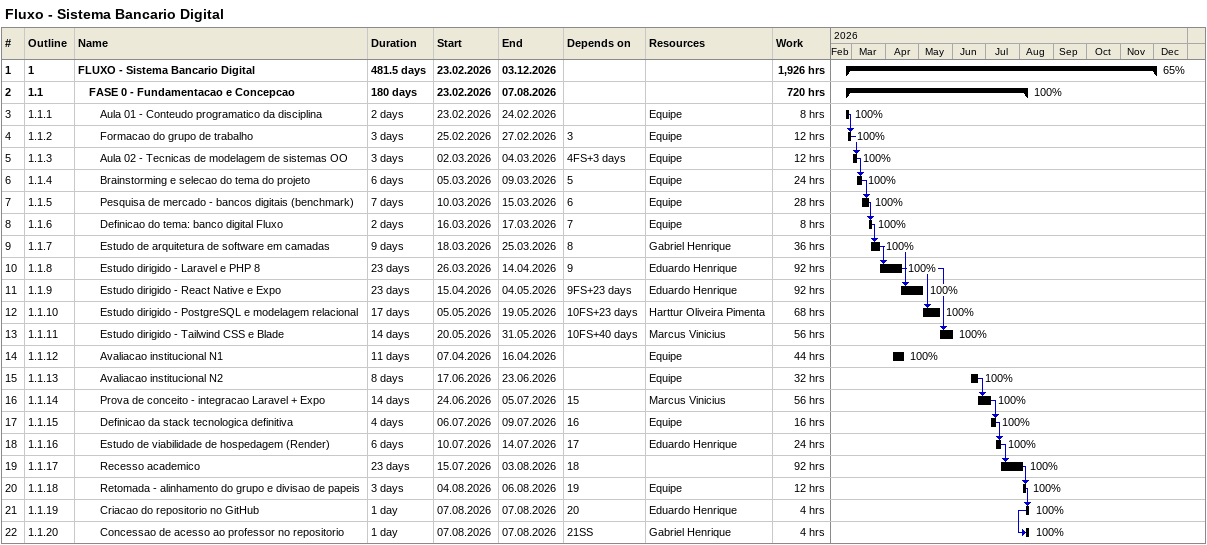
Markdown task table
Fluxo - Sistema Bancario Digital

| ID | WBS | Task | Duration | Start | Finish | Predecessors | Resources | % complete | Work (h) |
|---|---|---|---|---|---|---|---|---|---|
| 1 | 1 | **FLUXO - Sistema Bancario Digital** | 481.5d | 2026-02-23 | 2026-12-03 |  |  | 65 | 1926 |
| 2 | 1.1 | **FASE 0 - Fundamentacao e Concepcao** | 180d | 2026-02-23 | 2026-08-07 |  |  | 100 | 720 |
| 3 | 1.1.1 | Aula 01 - Conteudo programatico da disciplina | 2d | 2026-02-23 | 2026-02-24 |  | Equipe | 100 | 8 |
| 4 | 1.1.2 | Formacao do grupo de trabalho | 3d | 2026-02-25 | 2026-02-27 | 3 | Equipe | 100 | 12 |
| 5 | 1.1.3 | Aula 02 - Tecnicas de modelagem de sistemas OO | 3d | 2026-03-02 | 2026-03-04 | 4FS+3d | Equipe | 100 | 12 |
| 6 | 1.1.4 | Brainstorming e selecao do tema do projeto | 6d | 2026-03-05 | 2026-03-09 | 5 | Equipe | 100 | 24 |
| 7 | 1.1.5 | Pesquisa de mercado - bancos digitais (benchmark) | 7d | 2026-03-10 | 2026-03-15 | 6 | Equipe | 100 | 28 |
| 8 | 1.1.6 | Definicao do tema: banco digital Fluxo | 2d | 2026-03-16 | 2026-03-17 | 7 | Equipe | 100 | 8 |
| 9 | 1.1.7 | Estudo de arquitetura de software em camadas | 9d | 2026-03-18 | 2026-03-25 | 8 | Gabriel Henrique | 100 | 36 |
| 10 | 1.1.8 | Estudo dirigido - Laravel e PHP 8 | 23d | 2026-03-26 | 2026-04-14 | 9 | Eduardo Henrique | 100 | 92 |
| 11 | 1.1.9 | Estudo dirigido - React Native e Expo | 23d | 2026-04-15 | 2026-05-04 | 9FS+23d | Eduardo Henrique | 100 | 92 |
| 12 | 1.1.10 | Estudo dirigido - PostgreSQL e modelagem relacional | 17d | 2026-05-05 | 2026-05-19 | 10FS+23d | Harttur Oliveira Pimenta | 100 | 68 |
| 13 | 1.1.11 | Estudo dirigido - Tailwind CSS e Blade | 14d | 2026-05-20 | 2026-05-31 | 10FS+40d | Marcus Vinicius | 100 | 56 |
| 14 | 1.1.12 | Avaliacao institucional N1 | 11d | 2026-04-07 | 2026-04-16 |  | Equipe | 100 | 44 |
| 15 | 1.1.13 | Avaliacao institucional N2 | 8d | 2026-06-17 | 2026-06-23 |  | Equipe | 100 | 32 |
| 16 | 1.1.14 | Prova de conceito - integracao Laravel + Expo | 14d | 2026-06-24 | 2026-07-05 | 15 | Marcus Vinicius | 100 | 56 |
| 17 | 1.1.15 | Definicao da stack tecnologica definitiva | 4d | 2026-07-06 | 2026-07-09 | 16 | Equipe | 100 | 16 |
| 18 | 1.1.16 | Estudo de viabilidade de hospedagem (Render) | 6d | 2026-07-10 | 2026-07-14 | 17 | Eduardo Henrique | 100 | 24 |
| 19 | 1.1.17 | Recesso academico | 23d | 2026-07-15 | 2026-08-03 | 18 |  | 100 | 92 |
| 20 | 1.1.18 | Retomada - alinhamento do grupo e divisao de papeis | 3d | 2026-08-04 | 2026-08-06 | 19 | Equipe | 100 | 12 |
| 21 | 1.1.19 | Criacao do repositorio no GitHub | 1d | 2026-08-07 | 2026-08-07 | 20 | Eduardo Henrique | 100 | 4 |
| 22 | 1.1.20 | Concessao de acesso ao professor no repositorio | 1d | 2026-08-07 | 2026-08-07 | 21SS | Gabriel Henrique | 100 | 4 |
